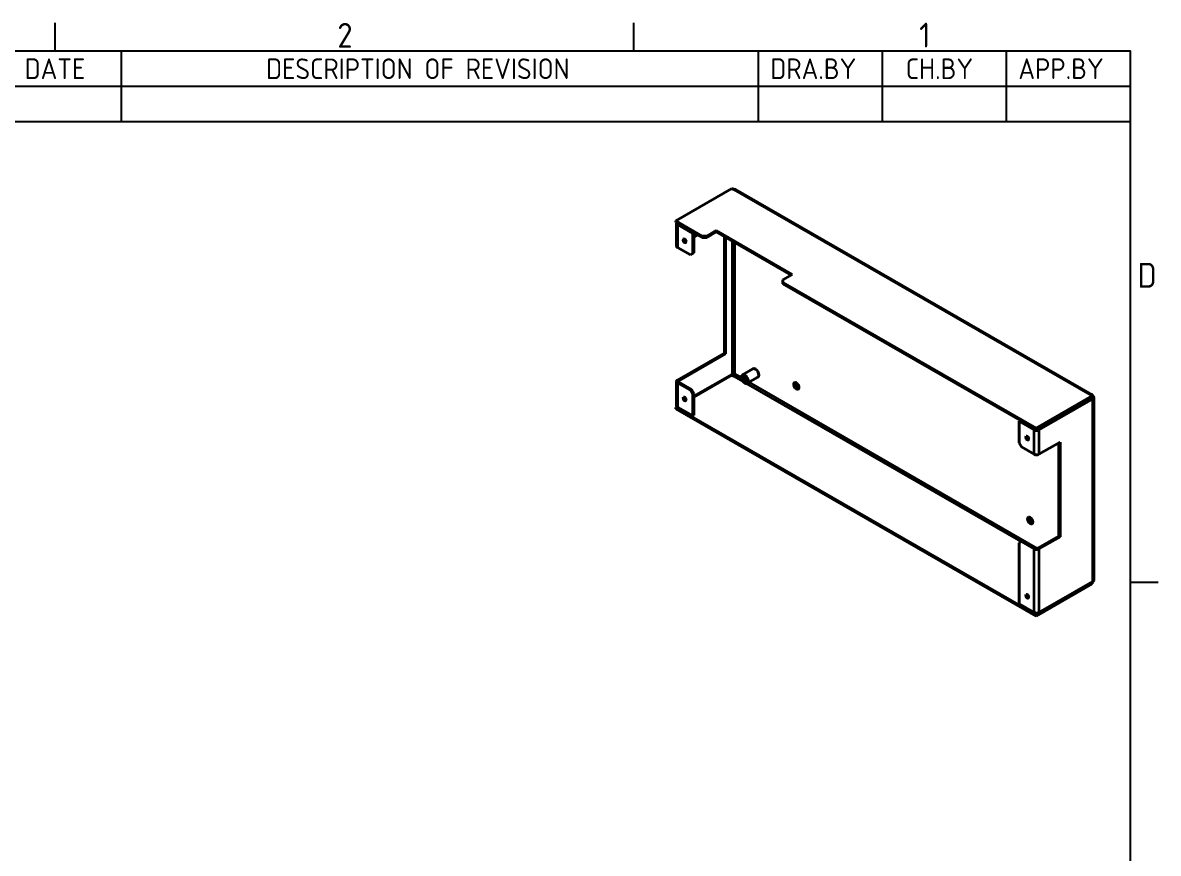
# Model space of a CAD drawing. Header units: millimetres. Extents: x 0 to 840, y 0 to 594.
# Drawn here: x 552.2 to 826.8, y 379.9 to 580.8 of the extents above; entities that cross this region are included whole.
import ezdxf

# ---------------------------------------------------------------- set-up
doc = ezdxf.new("R2010")
doc.units = ezdxf.units.MM
doc.header["$LTSCALE"] = 2
doc.layers.get('0').update_dxf_attribs({"color": 3, "lineweight": 25})
for name, color, linetype, lineweight in [('가시적인 것(ISO)', 3, 'Continuous', 40), ('가시적인 좁은 것(ISO)', 3, 'Continuous', 35), ('경계(ISO)', 7, 'Continuous', 25), ('기호(ISO)', 5, 'Continuous', 25)]:
    doc.layers.add(name, color=color, linetype=linetype, lineweight=lineweight)
doc.styles.add('ISO Proportiona M2B', font='isocp.shx')
doc.styles.add('문자 텍스트_M2B', font='isocp.shx')

# ---------------------------------------------------------------- blocks, each defined once
blk = doc.blocks.new('경계 Default Border')
at = {"layer": '경계(ISO)'}
for p, q in [((280, 287), (280, 290.4)), ((350, 287), (350, 290.4)), ((410, 222.75), (413.4, 222.75))]:
    blk.add_line(p, q, dxfattribs=at)
at = {"layer": '경계(ISO)', "flags": 128}
blk.add_lwpolyline([(10, 10), (10, 287), (410, 287), (410, 10), (10, 10)], dxfattribs=at)
at = {"layer": '경계(ISO)', "color": 2, "char_height": 3, "attachment_point": 7, "style": '문자 텍스트_M2B'}
for s, insert in [('2', (314.13, 287.37)), ('1', (384.49, 287.4)), ('D', (410.88, 258.35))]:
    blk.add_mtext(s, dxfattribs=dict(at, insert=insert))
blk = doc.blocks.new('리비전 내역')
at = {"layer": '기호(ISO)'}
for p, q in [((258, 287), (410, 287)), ((288, 287), (288, 282.72)), ((365, 287), (365, 282.72)), ((380, 287), (380, 282.72)), ((395, 287), (395, 282.72)), ((410, 287), (410, 282.72)), ((258, 282.72), (410, 282.72)), ((288, 282.72), (288, 278.44)), ((365, 282.72), (365, 278.44)), ((380, 282.72), (380, 278.44)), ((395, 282.72), (395, 278.44)), ((410, 282.72), (410, 278.44)), ((258, 278.44), (410, 278.44))]:
    blk.add_line(p, q, dxfattribs=at)
at = {"layer": '기호(ISO)', "color": 2, "char_height": 2.5, "attachment_point": 7, "style": 'ISO Proportiona M2B'}
for s, insert in [('DATE', (276.31, 283.58)), ('DESCRIPTION OF REVISION', (305.51, 283.58)), ('DRA.BY', (366.48, 283.58)), ('CH.BY', (382.86, 283.58)), ('APP.BY', (396.48, 283.58))]:
    blk.add_mtext(s, dxfattribs=dict(at, insert=insert))

msp = doc.modelspace()

# ---------------------------------------------------------------- linework, layer by layer
at = {"layer": '가시적인 것(ISO)'}
for p, q in [((710.127, 532.866), (723.703, 540.684)), ((723.703, 540.684), (724.128, 540.44)), ((724.527, 540.479), (810.794, 490.801)), ((716.491, 529.201), (710.127, 532.866)), ((710.127, 532.539), (710.127, 532.866)), ((716.491, 528.874), (710.127, 532.539)), ((710.317, 526.734), (710.317, 532.293)), ((710.551, 531.968), (714.228, 529.85)), ((714.511, 530.013), (710.834, 532.13)), ((717.622, 529.201), (719.885, 530.504)), ((719.885, 530.177), (717.622, 528.874)), ((719.885, 530.504), (738.27, 519.917)), ((719.885, 530.504), (719.885, 530.177)), ((737.986, 519.754), (719.885, 530.177)), ((712.478, 527.843), (712.592, 527.909)), ((714.511, 530.013), (714.228, 529.85)), ((714.228, 529.85), (714.228, 524.945)), ((714.511, 530.013), (714.511, 525.108)), ((714.511, 529.014), (715.379, 529.514)), ((717.622, 529.201), (716.491, 529.201)), ((716.491, 529.201), (716.491, 528.874)), ((716.491, 528.874), (717.622, 528.874)), ((717.622, 528.874), (717.622, 529.201)), ((721.865, 500.873), (721.865, 529.037)), ((722.148, 528.874), (722.148, 500.71)), ((710.551, 526.408), (713.663, 524.617)), ((714.228, 524.945), (713.663, 524.617)), ((713.663, 524.617), (713.945, 524.779)), ((713.945, 524.779), (714.511, 525.108)), ((714.511, 525.108), (714.228, 524.945)), ((738.27, 519.917), (736.007, 518.614)), ((736.007, 517.963), (736.007, 518.614)), ((736.007, 517.636), (736.007, 517.963)), ((797.243, 482.699), (736.007, 517.963)), ((797.243, 482.372), (736.007, 517.636)), ((710.551, 494.358), (721.865, 500.873)), ((722.148, 500.71), (710.834, 494.195)), ((721.865, 500.873), (722.148, 500.71)), ((723.845, 495.801), (714.511, 490.426)), ((723.703, 495.556), (714.511, 490.262)), ((724.128, 495.311), (723.703, 495.556)), ((728.771, 497.08), (726.226, 495.614)), ((729.949, 495.035), (727.404, 493.569)), ((710.317, 488.146), (710.317, 494.032)), ((713.663, 491.915), (710.551, 493.706)), ((710.834, 493.869), (713.945, 492.078)), ((713.945, 492.078), (713.663, 491.915)), ((713.663, 491.915), (714.228, 490.935)), ((714.511, 491.098), (713.945, 492.078)), ((714.228, 490.935), (714.511, 491.098)), ((714.228, 490.935), (714.228, 485.703)), ((714.511, 491.098), (714.511, 485.866)), ((810.819, 490.518), (797.243, 482.699)), ((810.819, 490.191), (797.243, 482.372)), ((810.678, 489.945), (797.667, 482.453)), ((797.95, 482.29), (810.96, 489.782)), ((810.395, 490.762), (810.819, 490.518)), ((810.819, 490.191), (810.819, 490.518)), ((810.96, 490.434), (810.819, 490.352)), ((811.195, 490.108), (811.195, 445.96)), ((710.429, 487.911), (710.127, 487.737)), ((710.127, 487.737), (797.243, 437.571)), ((710.127, 487.737), (710.127, 487.41)), ((710.127, 487.41), (797.243, 437.244)), ((714.228, 485.703), (710.551, 487.82)), ((714.511, 485.866), (714.228, 485.703)), ((793.424, 484.57), (793.141, 484.407)), ((793.141, 484.407), (796.818, 482.29)), ((793.141, 479.175), (793.141, 484.407)), ((793.424, 484.57), (797.101, 482.453)), ((797.243, 482.372), (797.243, 482.699)), ((793.707, 478.195), (793.141, 479.175)), ((793.707, 478.195), (796.818, 476.403)), ((797.95, 476.403), (803.041, 479.335)), ((802.758, 456.607), (802.758, 479.172)), ((803.041, 479.335), (803.041, 456.444)), ((797.667, 453.675), (802.758, 456.607)), ((803.041, 456.444), (797.95, 453.512)), ((803.041, 456.444), (802.758, 456.607)), ((793.141, 454.975), (793.707, 455.304)), ((793.141, 440.26), (793.141, 454.975)), ((793.707, 455.304), (793.99, 455.467)), ((796.818, 453.512), (793.707, 455.304)), ((793.99, 455.467), (797.101, 453.675)), ((810.819, 445.389), (797.243, 437.571)), ((797.243, 437.244), (810.819, 445.062)), ((810.96, 445.635), (797.95, 438.142)), ((810.677, 445.471), (810.819, 445.389)), ((810.819, 445.389), (810.819, 445.062)), ((796.818, 438.142), (793.141, 440.26)), ((797.243, 437.571), (797.243, 437.244))]:
    msp.add_line(p, q, dxfattribs=at)
for centre, major_axis, ratio, start_param, end_param in [((724.128, 539.786), (0.399, 0.693), 0.5780931, 0, 0.7834645), ((711.117, 532.293), (-0.8, 0), 0.5758617, 6.0191502, 7.0685835), ((711.117, 532.293), (-0.4, 0), 0.5758617, 0.6973366, 0.7853982), ((712.531, 528.21), (0.245, -0.426), 0.5780931, 3.7529854, 5.6717926), ((711.117, 526.734), (-0.8, 0), 0.5758617, 0, 0.7853982), ((729.36, 496.057), (-0.589, 1.023), 0.5780931, 3.1415927, 6.2831853), ((711.117, 494.032), (-0.8, 0), 0.5758617, 5.4977871, 7.0685835), ((724.128, 495.638), (-0.4, 0), 0.5758617, 3.9269908, 5.4977871), ((724.128, 495.638), (-0.2, -0.347), 0.5780931, 0.7834645, 2.3542608), ((711.117, 494.032), (-0.4, 0), 0.5758617, 5.4977871, 7.0685835), ((739.543, 493.136), (-0.449, 0.78), 0.5780931, 0.319049, 2.8225436), ((712.531, 489.949), (0.245, -0.426), 0.5780931, 3.7529854, 5.6717926), ((810.395, 490.108), (0.399, 0.693), 0.5780931, 5.4958534, 7.0666498), ((810.395, 490.108), (0.4, 0), 0.5758617, 5.4977871, 6.5494533), ((810.395, 490.108), (0.8, 0), 0.5758617, 5.4977871, 7.0685835), ((711.117, 488.146), (-0.8, 0), 0.5758617, 0, 0.7853982), ((795.404, 480.487), (0.245, -0.426), 0.5780931, 3.7529854, 5.6717926), ((797.384, 482.615), (0.8, 0), 0.5758617, 3.9269908, 5.4977871), ((797.384, 482.615), (0.4, 0), 0.5758617, 3.9269908, 4.0150524), ((797.384, 482.615), (0.4, 0), 0.5758617, 4.446121, 5.4977871), ((797.384, 476.729), (0.8, 0), 0.5758617, 3.9269908, 5.4977871), ((796.111, 460.56), (-0.449, 0.78), 0.5780931, 0.319049, 2.8225436), ((797.384, 453.838), (-0.8, 0), 0.5758617, 0.7853982, 2.3561945), ((797.384, 453.838), (0.4, 0), 0.5758617, 3.9269908, 5.4977871), ((810.395, 445.96), (0.8, 0), 0.5758617, 5.4977871, 6.2831853), ((795.404, 442.225), (0.245, -0.426), 0.5780931, 3.7529854, 5.6717926), ((797.384, 438.468), (-0.8, 0), 0.5758617, 0.7853982, 2.3561945)]:
    msp.add_ellipse(centre, major_axis=major_axis, ratio=ratio, start_param=start_param, end_param=end_param, dxfattribs=at)
for centre, major_axis in [((712.248, 528.047), (-0.245, 0.426)), ((726.815, 494.591), (-0.589, 1.023)), ((726.815, 494.591), (-0.324, 0.562)), ((739.26, 492.973), (-0.449, 0.78)), ((712.248, 489.786), (-0.245, 0.426)), ((795.121, 480.324), (-0.245, 0.426)), ((795.828, 460.397), (-0.449, 0.78)), ((795.121, 442.063), (-0.245, 0.426))]:
    msp.add_ellipse(centre, major_axis=major_axis, ratio=0.5780931, dxfattribs=at)
at = {"layer": '가시적인 좁은 것(ISO)'}
for p, q in [((810.395, 490.762), (724.128, 540.44)), ((710.834, 532.13), (710.551, 531.968)), ((710.551, 531.968), (710.551, 526.408)), ((710.834, 532.132), (710.834, 532.13)), ((723.845, 495.801), (723.845, 527.897)), ((724.411, 495.801), (724.411, 527.571)), ((726.386, 494.011), (724.128, 495.311)), ((725.994, 494.889), (724.411, 495.801)), ((710.551, 493.706), (710.551, 487.82)), ((710.834, 494.195), (710.834, 493.869)), ((793.655, 455.273), (727.243, 493.517)), ((797.611, 453.648), (727.845, 493.823)), ((810.678, 490.109), (810.678, 489.945)), ((810.96, 489.782), (810.678, 489.945)), ((810.96, 445.635), (810.96, 489.782)), ((796.818, 482.29), (797.101, 482.453)), ((796.818, 476.403), (796.818, 482.29)), ((797.667, 482.453), (797.95, 482.29)), ((797.95, 482.29), (797.95, 476.403)), ((796.818, 438.142), (796.818, 453.512)), ((797.95, 453.512), (797.95, 438.142))]:
    msp.add_line(p, q, dxfattribs=at)

# ---------------------------------------------------------------- block references
at = {"xscale": 2, "yscale": 2, "zscale": 2}
msp.add_blockref('경계 Default Border', (0, 0), dxfattribs=at)
at = {"layer": '기호(ISO)', "xscale": 2, "yscale": 2, "zscale": 2}
msp.add_blockref('리비전 내역', (0, 0), dxfattribs=at)

doc.saveas('drawing.dxf')
